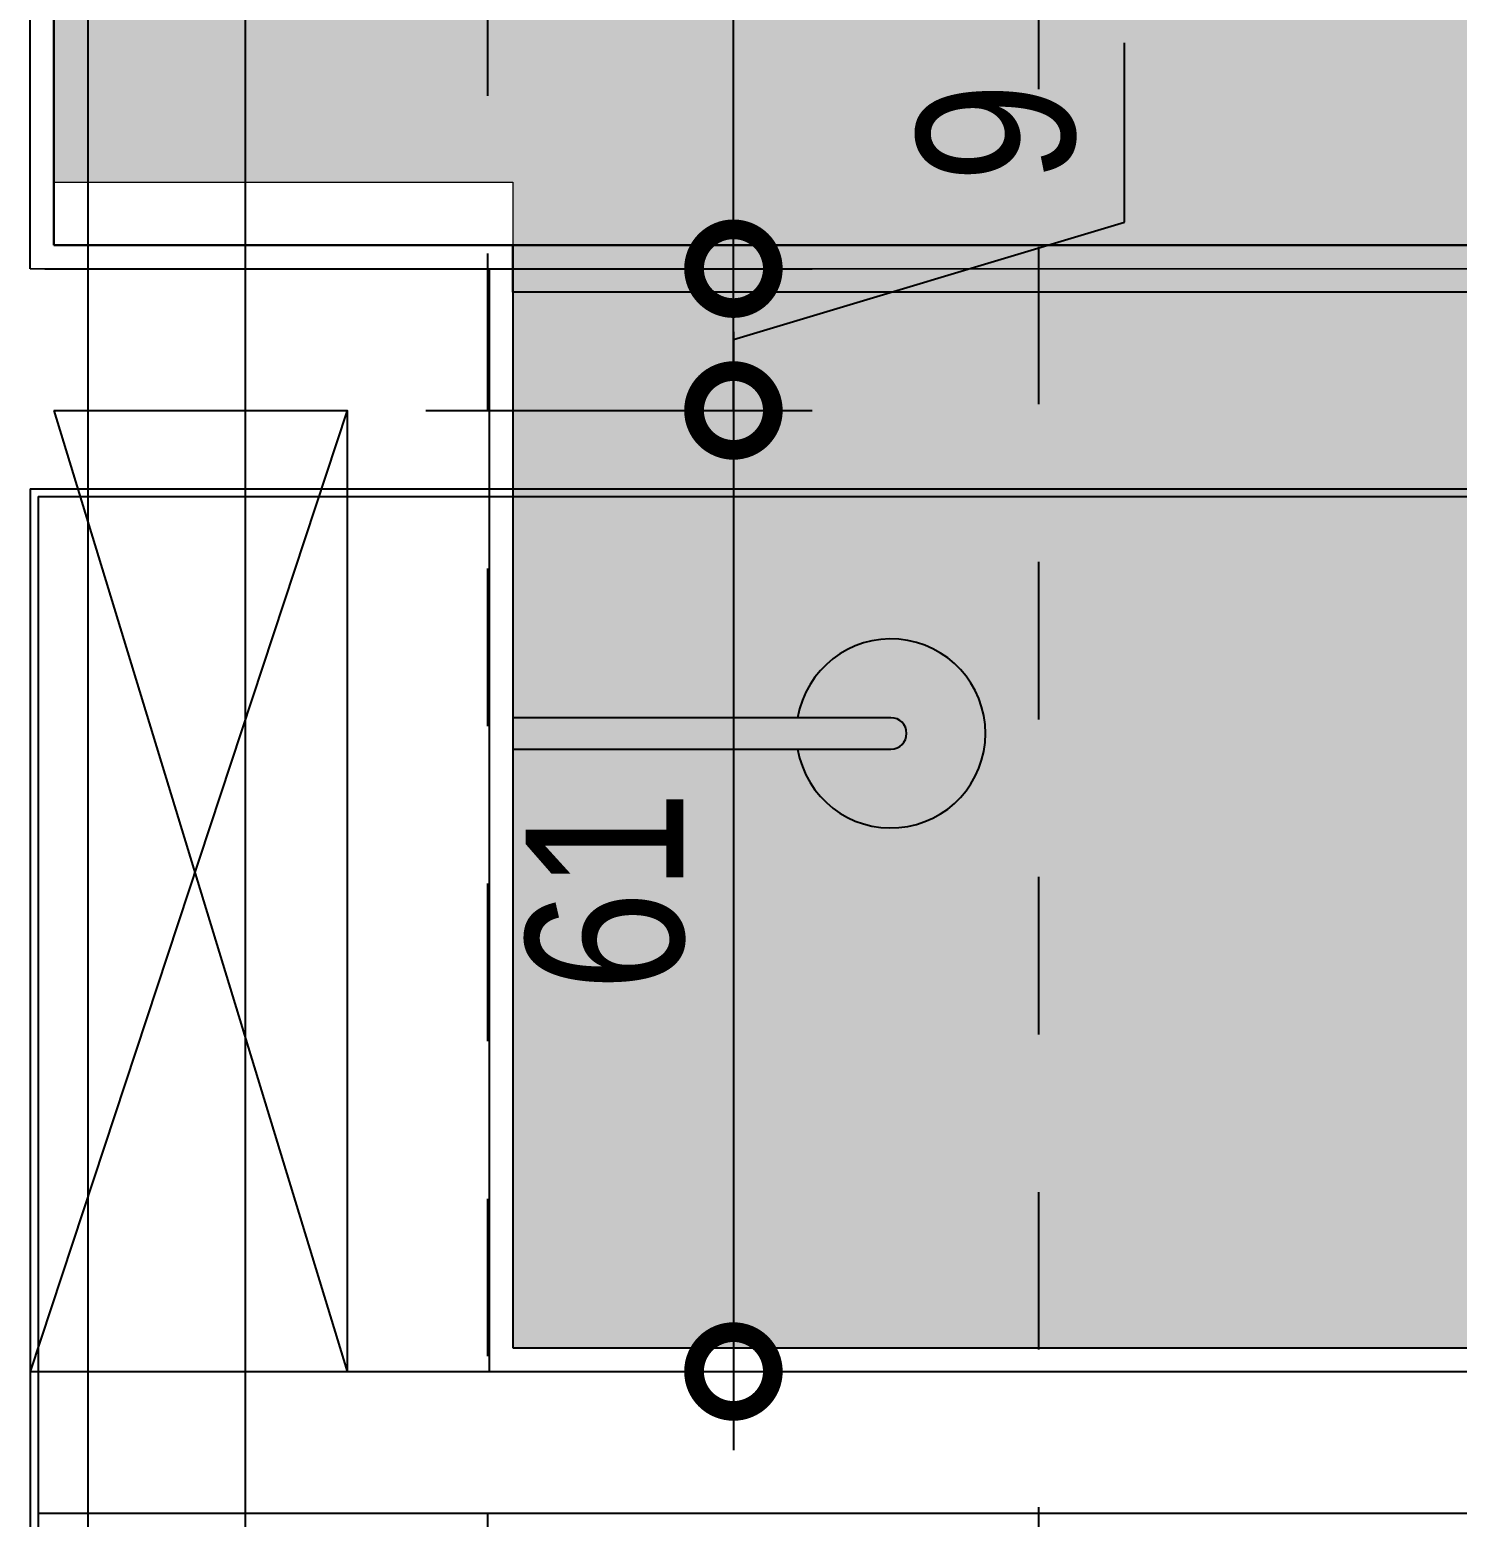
# Model space of a CAD drawing. Header units: metres. Extents: x -23 to 570, y -54 to 184.
# Drawn here: x 14.95 to 15.856, y 50.248 to 51.192 of the extents above; entities that cross this region are included whole.
import ezdxf
from ezdxf.xclip import XClip

# ---------------------------------------------------------------- set-up
doc = ezdxf.new("R2010")
doc.units = ezdxf.units.M
doc.header["$XCLIPFRAME"] = 0
doc.header["$PDMODE"] = 35
for name, pattern in [('DASHEDX2', [1.5, 1, -0.5]), ('PUC$0$DASHEDX2', [1.5, 1, -0.5]), ('PUC$0$HIDDEN2', [0.1875, 0.125, -0.0625])]:
    doc.linetypes.add(name, pattern=pattern)
for name, color, linetype in [('1', 232, 'DASHEDX2'), ('ARQ-DIM', 2, 'Continuous'), ('PUC$0$ARQ-ALV ACAB', 4, 'Continuous'), ('PUC$0$ARQ-ALV OSSO', 5, 'Continuous'), ('PUC$0$ARQ-AUX1', 1, 'Continuous'), ('PUC$0$ARQ-HID', 7, 'Continuous'), ('PUC$0$ARQ-PRJ', 7, 'PUC$0$DASHEDX2')]:
    doc.layers.add(name, color=color, linetype=linetype)
doc.layers.add('PUC$0$ARQ-FORRO', color=9, linetype='Continuous', lineweight=5)
doc.styles.add('Adesa', font='ARIALN.TTF')
doc.dimstyles.new('ADESA 1-0050', dxfattribs={"dimtxt": 0.1, "dimasz": 0.1, "dimexe": 0.05, "dimexo": 0.05, "dimgap": 0.03, "dimtad": 1, "dimdec": 1, "dimlfac": 100, "dimzin": 12, "dimtxsty": 'Adesa', "dimblk": 'DOTSMALL', "dimcen": 1, "dimdle": 0.05, "dimclrd": 1, "dimclre": 1, "dimclrt": 256, "dimazin": 3, "dimtm": 1e-09, "dimtfac": 1, "dimtdec": 1, "dimtmove": 1, "dimatfit": 0, "dimldrblk": 'DOTSMALL', "dimfxl": 0.8, "dimtvp": 2, "dimtolj": 1, "dimtzin": 0, "dimarcsym": 0})

# ---------------------------------------------------------------- blocks, each defined once
blk = doc.blocks.new('_DotSmall')
at = {"color": 0, "linetype": 'ByBlock', "const_width": 0.5}
blk.add_lwpolyline([(-0.0625, 0, 1), (0.0625, 0, 1)], format="xyb", close=True, dxfattribs=at)
blk = doc.blocks.new('*D1335')
at = {"layer": 'ARQ-DIM', "color": 1, "lineweight": -2, "transparency": 16777216}
for p, q in [((15.64441, 51.06978), (15.64441, 51.18374)), ((15.39624, 51.04033), (15.39624, 51.14033)), ((15.39624, 50.99533), (15.64441, 51.06978)), ((15.20115, 51.04033), (15.44624, 51.04033)), ((15.39624, 50.95033), (15.39624, 51.04033)), ((15.39624, 50.95033), (15.39624, 51.04033)), ((15.20115, 50.95033), (15.44624, 50.95033)), ((15.39624, 50.95033), (15.39624, 50.85033))]:
    blk.add_line(p, q, dxfattribs=at)
at = {"layer": 'Defpoints', "color": 0, "transparency": 16777216}
for p in [(15.15115, 51.04033, 0), (15.39624, 51.04033), (15.15115, 50.95033, 0)]:
    blk.add_point(p, dxfattribs=at)
at = {"layer": 'ARQ-DIM', "color": 1, "lineweight": -2, "transparency": 16777216, "xscale": 0.1, "yscale": 0.1, "zscale": 0.1}
for p, rotation in [((15.39624, 51.04033), 270), ((15.39624, 50.95033), 90)]:
    blk.add_blockref('_DotSmall', p, dxfattribs=dict(at, rotation=rotation))
at = {"layer": 'ARQ-DIM', "transparency": 16777216, "insert": (15.56336, 51.12676), "char_height": 0.1, "attachment_point": 5, "rotation": 90, "style": 'Adesa'}
blk.add_mtext('\\A1;9', dxfattribs=at)
blk = doc.blocks.new('*D1336')
at = {"layer": 'ARQ-DIM', "color": 1, "lineweight": -2, "transparency": 16777216}
for p, q in [((15.39624, 51.00033), (15.39624, 50.29033)), ((15.2901, 50.95033), (15.44624, 50.95033)), ((15.29115, 50.34033), (15.44624, 50.34033))]:
    blk.add_line(p, q, dxfattribs=at)
at = {"layer": 'Defpoints', "color": 0, "transparency": 16777216}
for p in [(15.2401, 50.95033), (15.24115, 50.34033, 0), (15.39624, 50.34033)]:
    blk.add_point(p, dxfattribs=at)
at = {"layer": 'ARQ-DIM', "color": 1, "lineweight": -2, "transparency": 16777216, "xscale": 0.1, "yscale": 0.1, "zscale": 0.1}
for p, rotation in [((15.39624, 50.95033), 90), ((15.39624, 50.34033), 270)]:
    blk.add_blockref('_DotSmall', p, dxfattribs=dict(at, rotation=rotation))
at = {"layer": 'ARQ-DIM', "transparency": 16777216, "insert": (15.31519, 50.64533), "char_height": 0.1, "attachment_point": 5, "rotation": 90, "style": 'Adesa'}
blk.add_mtext('\\A1;61', dxfattribs=at)
blk = doc.blocks.new('*D1337')
at = {"layer": 'ARQ-DIM', "color": 1, "lineweight": -2, "transparency": 16777216}
for p, q in [((15.39624, 50.99033), (15.39624, 52.36006)), ((15.25115, 52.31006), (15.44624, 52.31006)), ((15.25115, 51.04033), (15.44624, 51.04033))]:
    blk.add_line(p, q, dxfattribs=at)
at = {"layer": 'Defpoints', "color": 0, "transparency": 16777216}
for p in [(15.20115, 52.31006, 0), (15.39624, 52.31006), (15.20115, 51.04033)]:
    blk.add_point(p, dxfattribs=at)
at = {"layer": 'ARQ-DIM', "color": 1, "lineweight": -2, "transparency": 16777216, "xscale": 0.1, "yscale": 0.1, "zscale": 0.1}
for p, rotation in [((15.39624, 52.31006), 90), ((15.39624, 51.04033), 270)]:
    blk.add_blockref('_DotSmall', p, dxfattribs=dict(at, rotation=rotation))
at = {"layer": 'ARQ-DIM', "transparency": 16777216, "insert": (15.31604, 51.67519), "char_height": 0.1, "attachment_point": 5, "rotation": 90, "style": 'Adesa'}
blk.add_mtext('\\A1;127', dxfattribs=at)
blk = doc.blocks.new('PUC$0$pl apto tipo 2 puc')
at = {"layer": 'PUC$0$ARQ-ALV ACAB'}
for points in [[(-14.96382, -0.89447), (-14.96382, 2.85542)], [(-14.97382, -1.05414), (-14.97354, -2.29387), (-17.09368, -2.29394)]]:
    blk.add_lwpolyline(points, dxfattribs=at)
at = {"layer": 'PUC$0$ARQ-ALV ACAB', "elevation": 0.00001}
blk.add_lwpolyline([(-14.96382, -0.89447), (-16.35401, -0.89447), (-16.35401, -1.0542), (-14.97382, -1.05414)], dxfattribs=at)
at = {"layer": 'PUC$0$ARQ-ALV OSSO'}
for points in [[(-14.95882, -0.89947), (-14.95882, 2.86042)], [(-14.95882, -1.03914), (-14.95854, -2.30887), (-17.9097, -2.30887), (-17.90998, -1.0388)]]:
    blk.add_lwpolyline(points, dxfattribs=at)
at = {"layer": 'PUC$0$ARQ-ALV OSSO', "elevation": 0.00001}
blk.add_lwpolyline([(-14.95882, -0.89947), (-16.34901, -0.89947), (-16.34901, -1.0389), (-14.95882, -1.03914)], dxfattribs=at)
blk = doc.blocks.new('PUC$0$CHUVEIRO')
at = {"ltscale": 0.025}
blk.add_lwpolyline([(-0.01, -0.24, 1), (0.01, -0.24), (0.01, 0), (-0.01, 0)], format="xyb", close=True, dxfattribs=at)
blk.add_arc((0, -0.24), 0.06, 99.5942, 80.40606, dxfattribs=at)
blk = doc.blocks.new('PUC$0$pl forro opção 4')
at = {"layer": 'PUC$0$ARQ-FORRO'}
h = blk.add_hatch(color=256, dxfattribs=at)
h.dxf.hatch_style = 1
h.paths.add_polyline_path([(2.1301, 3.91008), (2.13, 4.87012), (2.13015, 4.86986), (2.13015, 5.15004), (0.00969, 5.14996), (0.01001, 3.95024), (0.30117, 3.95024), (0.30117, 3.21024), (1.21031, 3.21024), (1.21031, 3.91024)])
blk.add_lwpolyline([(2.1301, 3.91008), (2.13, 4.87012), (2.13015, 4.86986), (2.13015, 5.15004), (0.00969, 5.14996), (0.01001, 3.95024), (0.30117, 3.95024), (0.30117, 3.21024), (1.21031, 3.21024), (1.21031, 3.91024)], close=True, dxfattribs=at)
blk = doc.blocks.new('PUC$0$A$Cc442750d')
at = {"layer": 'PUC$0$ARQ-PRJ', "linetype": 'PUC$0$HIDDEN2', "ltscale": 50}
for p, q in [((0.03648, 1.02869), (0.03648, -4.03956)), ((0.13648, 1.02869), (0.13648, -4.03956))]:
    blk.add_line(p, q, dxfattribs=at)
blk = doc.blocks.new('PUC')
at = {"layer": 'PUC$0$ARQ-ALV ACAB', "elevation": 0}
for points in [[(14.96483, 51.71558), (14.96499, 51.05533)], [(14.96499, 51.05533), (15.25615, 51.05533), (15.25615, 50.35533)]]:
    blk.add_lwpolyline(points, dxfattribs=at)
at = {"layer": 'PUC$0$ARQ-ALV ACAB'}
blk.add_lwpolyline([(15.25615, 50.35533), (16.16529, 50.35533)], dxfattribs=at)
at = {"layer": 'PUC$0$ARQ-ALV OSSO', "elevation": 0}
for points in [[(14.95931, 51.04033), (15.24115, 51.04033), (15.24115, 50.34033)], [(14.96499, 50.95033), (15.15115, 50.95033), (15.15115, 50.34033)]]:
    blk.add_lwpolyline(points, dxfattribs=at)
at = {"layer": 'PUC$0$ARQ-ALV OSSO'}
for points in [[(14.94999, 50.34033), (16.18029, 50.34033)], [(14.95499, 50.25033), (16.27029, 50.25033)]]:
    blk.add_lwpolyline(points, dxfattribs=at)
at = {"layer": 'PUC$0$ARQ-AUX1', "elevation": 0}
blk.add_lwpolyline([(15.25615, 51.05533), (16.16529, 51.05533), (16.16529, 51.02533), (15.25615, 51.02533)], close=True, dxfattribs=at)
for points in [[(15.15115, 50.95033), (14.94999, 50.34033)], [(14.96499, 50.95033), (15.15115, 50.34033)]]:
    blk.add_lwpolyline(points, dxfattribs=at)
blk.add_blockref('PUC$0$A$Cc442750d', (14.94999, 51.04033, 0))
at = {"layer": 'PUC$0$ARQ-ALV OSSO', "rotation": 180}
blk.add_blockref('PUC$0$pl apto tipo 2 puc', (-0.00883, 50.00119, 0), dxfattribs=at)
at = {"layer": 'PUC$0$ARQ-FORRO'}
blk.add_blockref('PUC$0$pl forro opção 4', (14.95498, 47.14509, 0), dxfattribs=at)
at = {"layer": 'PUC$0$ARQ-HID', "lineweight": -2, "rotation": 89.99999999999999}
blk.add_blockref('PUC$0$CHUVEIRO', (15.25615, 50.74533, 0), dxfattribs=at)
blk = doc.blocks.new('est-lo-07-6sb-r00')
at = {"layer": '1'}
for points in [[(1524.010497, 165.003526), (1524.010497, -66.074496)], [(1559.010497, -84.573884), (1559.010497, 165.003526)]]:
    blk.add_lwpolyline(points, dxfattribs=at)

msp = doc.modelspace()

# ---------------------------------------------------------------- block references
at = {"linetype": 'Continuous'}
ref = msp.add_blockref('est-lo-07-6sb-r00', (0, 50), dxfattribs=dict(at, xscale=0.01, yscale=0.01, zscale=0.01))
XClip(ref).set_block_clipping_path([(-2382.224773505, -448.6564912002), (3871.2509198365, 448.1901377692)])
msp.add_blockref('PUC', (0, 0))

# ---------------------------------------------------------------- dimensions: what is measured, and where the dimension line sits
at = {"layer": 'ARQ-DIM'}
for base, p1, p2, picture, middle in [((15.39624, 52.31006), (15.20115, 51.04033), (15.20115, 52.31006, 0), '*D1337', (15.31604, 51.67519)), ((15.39624, 51.04033), (15.15115, 50.95033, 0), (15.15115, 51.04033, 0), '*D1335', (15.56336, 51.09978)), ((15.39624, 50.34033), (15.2401, 50.95033), (15.24115, 50.34033, 0), '*D1336', (15.31519, 50.64533))]:
    dim = msp.add_linear_dim(base=base, p1=p1, p2=p2, angle=90, dimstyle='ADESA 1-0050', dxfattribs=at)
    dim.commit()
    dim.dimension.update_dxf_attribs({"geometry": picture, "text_midpoint": middle})

doc.saveas('drawing.dxf')
